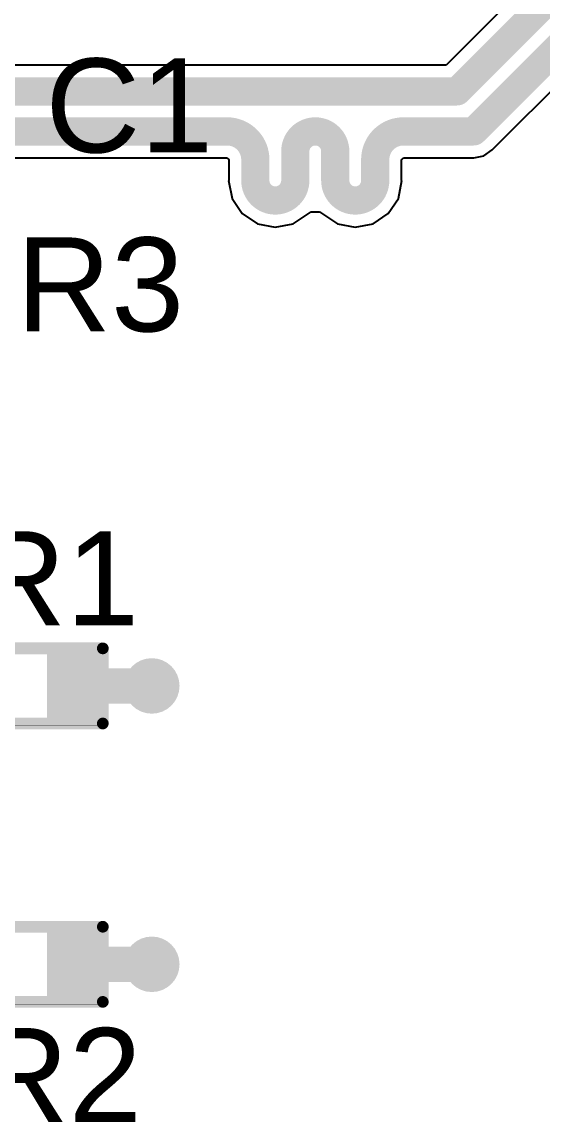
# Model space of a CAD drawing. Header units: millimetres. Extents: x -4.8 to 36.7, y -5.3 to 57.6.
# Drawn here: x 3.6 to 9.23, y 22.26 to 34.15 of the extents above; entities that cross this region are included whole.
import ezdxf

# ---------------------------------------------------------------- set-up
doc = ezdxf.new("R2010")
doc.units = ezdxf.units.MM
for name, color, linetype in [('BottomLayer', 5, 'Continuous'), ('TopLayer', 1, 'Continuous'), ('TopOverlay', 2, 'Continuous'), ('TopPaste', 8, 'Continuous'), ('TopSolder', 216, 'Continuous'), ('ViaHoleLayer', 16, 'Continuous')]:
    doc.layers.add(name, color=color, linetype=linetype)
doc.styles.add('Arial', font='arial.ttf', dxfattribs={"height": 0.2})

# ---------------------------------------------------------------- blocks, each defined once
blk = doc.blocks.new('R___0402_67')
at = {"layer": 'TopLayer'}
for points in [[(-0.699, -0.318), (-0.699, 0.318), (-0.241, 0.318), (-0.241, -0.318)], [(0.241, -0.318), (0.241, 0.318), (0.699, 0.318), (0.699, -0.318)]]:
    blk.add_hatch(color=1, dxfattribs=at).paths.add_polyline_path(points)
at = {"layer": 'TopPaste'}
for points in [[(-0.699, -0.318), (-0.699, 0.318), (-0.241, 0.318), (-0.241, -0.318)], [(0.241, -0.318), (0.241, 0.318), (0.699, 0.318), (0.699, -0.318)]]:
    blk.add_hatch(color=8, dxfattribs=at).paths.add_polyline_path(points)
at = {"layer": 'TopSolder'}
for points in [[(-0.754, -0.373), (-0.754, 0.373), (-0.186, 0.373), (-0.186, -0.373)], [(0.186, -0.373), (0.186, 0.373), (0.754, 0.373), (0.754, -0.373)]]:
    blk.add_hatch(color=216, dxfattribs=at).paths.add_polyline_path(points)
at = {"layer": 'TopOverlay'}
for points, const_width in [([(-0.787, 0.406), (0.787, 0.406)], 0.127), ([(-0.787, -0.406), (-0.787, 0.406)], 0.127), ([(0.787, -0.406), (0.787, 0.406)], 0.127), ([(-0.787, -0.406), (0.787, -0.406)], 0.127), ([(-0.813, -0.432), (0.813, -0.432)], 0.00323)]:
    blk.add_lwpolyline(points, dxfattribs=dict(at, const_width=const_width))
for points, const_width in [([(-0.819, 0.406, 1), (-0.756, 0.406, 1)], 0.0635), ([(-0.819, 0.406, 1), (-0.756, 0.406, 1)], 0.0635), ([(0.756, 0.406, 1), (0.819, 0.406, 1)], 0.0635), ([(0.756, 0.406, 1), (0.819, 0.406, 1)], 0.0635), ([(-0.819, -0.406, 1), (-0.756, -0.406, 1)], 0.0635), ([(-0.819, -0.406, 1), (-0.756, -0.406, 1)], 0.0635), ([(0.756, -0.406, 1), (0.819, -0.406, 1)], 0.0635), ([(0.756, -0.406, 1), (0.819, -0.406, 1)], 0.0635), ([(-0.814, -0.432, 1), (-0.812, -0.432, 1)], 0.00161), ([(0.812, -0.432, 1), (0.814, -0.432, 1)], 0.00161)]:
    blk.add_lwpolyline(points, format="xyb", close=True, dxfattribs=dict(at, const_width=const_width))
blk = doc.blocks.new('R___0402_68')
at = {"layer": 'TopLayer'}
for points in [[(-0.699, -0.318), (-0.699, 0.318), (-0.241, 0.318), (-0.241, -0.318)], [(0.241, -0.318), (0.241, 0.318), (0.699, 0.318), (0.699, -0.318)]]:
    blk.add_hatch(color=1, dxfattribs=at).paths.add_polyline_path(points)
at = {"layer": 'TopPaste'}
for points in [[(-0.699, -0.318), (-0.699, 0.318), (-0.241, 0.318), (-0.241, -0.318)], [(0.241, -0.318), (0.241, 0.318), (0.699, 0.318), (0.699, -0.318)]]:
    blk.add_hatch(color=8, dxfattribs=at).paths.add_polyline_path(points)
at = {"layer": 'TopSolder'}
for points in [[(-0.754, -0.373), (-0.754, 0.373), (-0.186, 0.373), (-0.186, -0.373)], [(0.186, -0.373), (0.186, 0.373), (0.754, 0.373), (0.754, -0.373)]]:
    blk.add_hatch(color=216, dxfattribs=at).paths.add_polyline_path(points)
at = {"layer": 'TopOverlay'}
for points, const_width in [([(-0.787, 0.406), (0.787, 0.406)], 0.127), ([(-0.787, -0.406), (-0.787, 0.406)], 0.127), ([(0.787, -0.406), (0.787, 0.406)], 0.127), ([(-0.787, -0.406), (0.787, -0.406)], 0.127), ([(-0.813, -0.432), (0.813, -0.432)], 0.00323)]:
    blk.add_lwpolyline(points, dxfattribs=dict(at, const_width=const_width))
for points, const_width in [([(-0.819, 0.406, 1), (-0.756, 0.406, 1)], 0.0635), ([(-0.819, 0.406, 1), (-0.756, 0.406, 1)], 0.0635), ([(0.756, 0.406, 1), (0.819, 0.406, 1)], 0.0635), ([(0.756, 0.406, 1), (0.819, 0.406, 1)], 0.0635), ([(-0.819, -0.406, 1), (-0.756, -0.406, 1)], 0.0635), ([(-0.819, -0.406, 1), (-0.756, -0.406, 1)], 0.0635), ([(0.756, -0.406, 1), (0.819, -0.406, 1)], 0.0635), ([(0.756, -0.406, 1), (0.819, -0.406, 1)], 0.0635), ([(-0.814, -0.432, 1), (-0.812, -0.432, 1)], 0.00161), ([(0.812, -0.432, 1), (0.814, -0.432, 1)], 0.00161)]:
    blk.add_lwpolyline(points, format="xyb", close=True, dxfattribs=dict(at, const_width=const_width))

msp = doc.modelspace()

# ---------------------------------------------------------------- hatches: boundary and pattern name
at = {"layer": 'BottomLayer'}
h = msp.add_hatch(color=5, dxfattribs=at)
edge = h.paths.add_edge_path()
edge.add_arc((5.005, 26.975), 0.3, 0, 360)
h = msp.add_hatch(color=5, dxfattribs=at)
edge = h.paths.add_edge_path()
edge.add_arc((5.005, 23.966), 0.3, 0, 360)
at = {"layer": 'TopLayer'}
h = msp.add_hatch(color=1, dxfattribs=at)
edge = h.paths.add_edge_path()
edge.add_arc((5.005, 26.975), 0.3, 0, 360)
h = msp.add_hatch(color=1, dxfattribs=at)
edge = h.paths.add_edge_path()
edge.add_arc((5.005, 23.966), 0.3, 0, 360)
at = {"layer": 'ViaHoleLayer'}
h = msp.add_hatch(color=16, dxfattribs=at)
edge = h.paths.add_edge_path()
edge.add_arc((5.005, 26.975), 0.15, 0, 360)
h = msp.add_hatch(color=16, dxfattribs=at)
edge = h.paths.add_edge_path()
edge.add_arc((5.005, 23.966), 0.15, 0, 360)

# ---------------------------------------------------------------- linework, layer by layer
at = {"layer": 'BottomLayer'}
for p, q in [((9.139, 34.638), (8.187, 33.686)), ((8.685, 32.768), (10.057, 34.14)), ((8.187, 33.686), (-0.332, 33.686)), ((8.484, 32.684), (8.593, 32.706)), ((8.593, 32.706), (8.685, 32.768)), ((-0.036, 32.684), (5.819, 32.684)), ((5.819, 32.684), (5.819, 32.678)), ((5.819, 32.678), (5.829, 32.674)), ((5.829, 32.674), (5.833, 32.664)), ((5.833, 32.664), (5.839, 32.664)), ((5.839, 32.664), (5.839, 32.438)), ((7.705, 32.438), (7.705, 32.664)), ((7.705, 32.664), (7.711, 32.664)), ((7.711, 32.664), (7.715, 32.674)), ((7.715, 32.674), (7.724, 32.678)), ((7.724, 32.678), (7.724, 32.684)), ((7.724, 32.684), (8.484, 32.684)), ((8.484, 32.684), (8.484, 32.684)), ((5.839, 32.438), (5.835, 32.438)), ((5.835, 32.438), (5.874, 32.245)), ((7.67, 32.245), (7.709, 32.438)), ((7.709, 32.438), (7.705, 32.438)), ((5.874, 32.245), (5.983, 32.081)), ((7.561, 32.081), (7.67, 32.245)), ((5.983, 32.081), (6.147, 31.971)), ((6.533, 31.971), (6.695, 32.079)), ((6.695, 32.079), (6.726, 32.098)), ((6.726, 32.098), (6.818, 32.098)), ((6.818, 32.098), (6.849, 32.079)), ((6.849, 32.079), (7.011, 31.971)), ((7.397, 31.971), (7.561, 32.081)), ((6.147, 31.971), (6.34, 31.933)), ((6.34, 31.933), (6.533, 31.971)), ((7.011, 31.971), (7.204, 31.933)), ((7.204, 31.933), (7.397, 31.971))]:
    msp.add_line(p, q, dxfattribs=at)
at = {"layer": 'BottomLayer', "const_width": 0.305}
for points in [[(8.305, 33.401), (9.424, 34.52)], [(8.484, 32.969), (9.856, 34.341)], [(-0.332, 33.401), (8.305, 33.401)], [(-0.154, 32.969), (5.235, 32.969)], [(5.235, 32.969), (5.819, 32.969)], [(7.724, 32.969), (8.202, 32.969)], [(8.202, 32.969), (8.484, 32.969)], [(6.124, 32.438), (6.124, 32.664)], [(6.556, 32.438), (6.556, 32.753)], [(6.988, 32.438), (6.988, 32.753)], [(7.42, 32.438), (7.42, 32.664)]]:
    msp.add_lwpolyline(points, dxfattribs=at)
at = {"layer": 'BottomLayer', "const_width": 0.152}
for points in [[(8.229, 33.401, 1), (8.381, 33.401, 1)], [(8.229, 33.401, 1), (8.381, 33.401, 1)], [(5.159, 32.969, 1), (5.311, 32.969, 1)], [(5.159, 32.969, 1), (5.311, 32.969, 1)], [(5.743, 32.969, 1), (5.896, 32.969, 1)], [(5.743, 32.969, 1), (5.896, 32.969, 1)], [(7.648, 32.969, 1), (7.801, 32.969, 1)], [(7.648, 32.969, 1), (7.801, 32.969, 1)], [(8.126, 32.969, 1), (8.279, 32.969, 1)], [(8.126, 32.969, 1), (8.279, 32.969, 1)], [(8.407, 32.969, 1), (8.56, 32.969, 1)], [(8.407, 32.969, 1), (8.56, 32.969, 1)], [(6.048, 32.664, 1), (6.2, 32.664, 1)], [(6.048, 32.664, 1), (6.2, 32.664, 1)], [(6.48, 32.753, 1), (6.632, 32.753, 1)], [(6.48, 32.753, 1), (6.632, 32.753, 1)], [(6.912, 32.753, 1), (7.064, 32.753, 1)], [(6.912, 32.753, 1), (7.064, 32.753, 1)], [(7.343, 32.664, 1), (7.496, 32.664, 1)], [(7.343, 32.664, 1), (7.496, 32.664, 1)], [(6.048, 32.438, 1), (6.2, 32.438, 1)], [(6.048, 32.438, 1), (6.2, 32.438, 1)], [(6.48, 32.438, 1), (6.632, 32.438, 1)], [(6.48, 32.438, 1), (6.632, 32.438, 1)], [(6.912, 32.438, 1), (7.064, 32.438, 1)], [(6.912, 32.438, 1), (7.064, 32.438, 1)], [(7.343, 32.438, 1), (7.496, 32.438, 1)], [(7.343, 32.438, 1), (7.496, 32.438, 1)]]:
    msp.add_lwpolyline(points, format="xyb", close=True, dxfattribs=at)
at = {"layer": 'BottomLayer', "const_width": 0.305}
for points in [[(5.819, 32.969, -0.414214), (6.124, 32.664)], [(6.556, 32.753, -1), (6.988, 32.753)], [(7.42, 32.664, -0.414214), (7.724, 32.969)], [(6.556, 32.438, -1), (6.124, 32.438)], [(7.42, 32.438, -1), (6.988, 32.438)]]:
    msp.add_lwpolyline(points, format="xyb", dxfattribs=at)
at = {"layer": 'TopLayer', "const_width": 0.381}
for points in [[(4.158, 26.975), (5.005, 26.975)], [(4.158, 23.966), (5.005, 23.966)]]:
    msp.add_lwpolyline(points, dxfattribs=at)
at = {"layer": 'TopLayer', "const_width": 0.191}
for points in [[(4.062, 26.975, 1), (4.253, 26.975, 1)], [(4.91, 26.975, 1), (5.1, 26.975, 1)], [(4.062, 23.966, 1), (4.253, 23.966, 1)], [(4.91, 23.966, 1), (5.1, 23.966, 1)]]:
    msp.add_lwpolyline(points, format="xyb", close=True, dxfattribs=at)

# ---------------------------------------------------------------- block references
for name, p in [('R___0402_68', (3.688, 26.975)), ('R___0402_67', (3.688, 23.966))]:
    msp.add_blockref(name, p)

# ---------------------------------------------------------------- texts
at = {"layer": 'TopOverlay', "style": 'Arial'}
for s, p in [('C1', (3.855, 32.741)), ('R3', (3.54, 30.807)), ('R1', (3.053, 27.631)), ('R2', (3.083, 22.261))]:
    msp.add_text(s, height=1.016, dxfattribs=at).set_placement(p)

doc.saveas('drawing.dxf')
